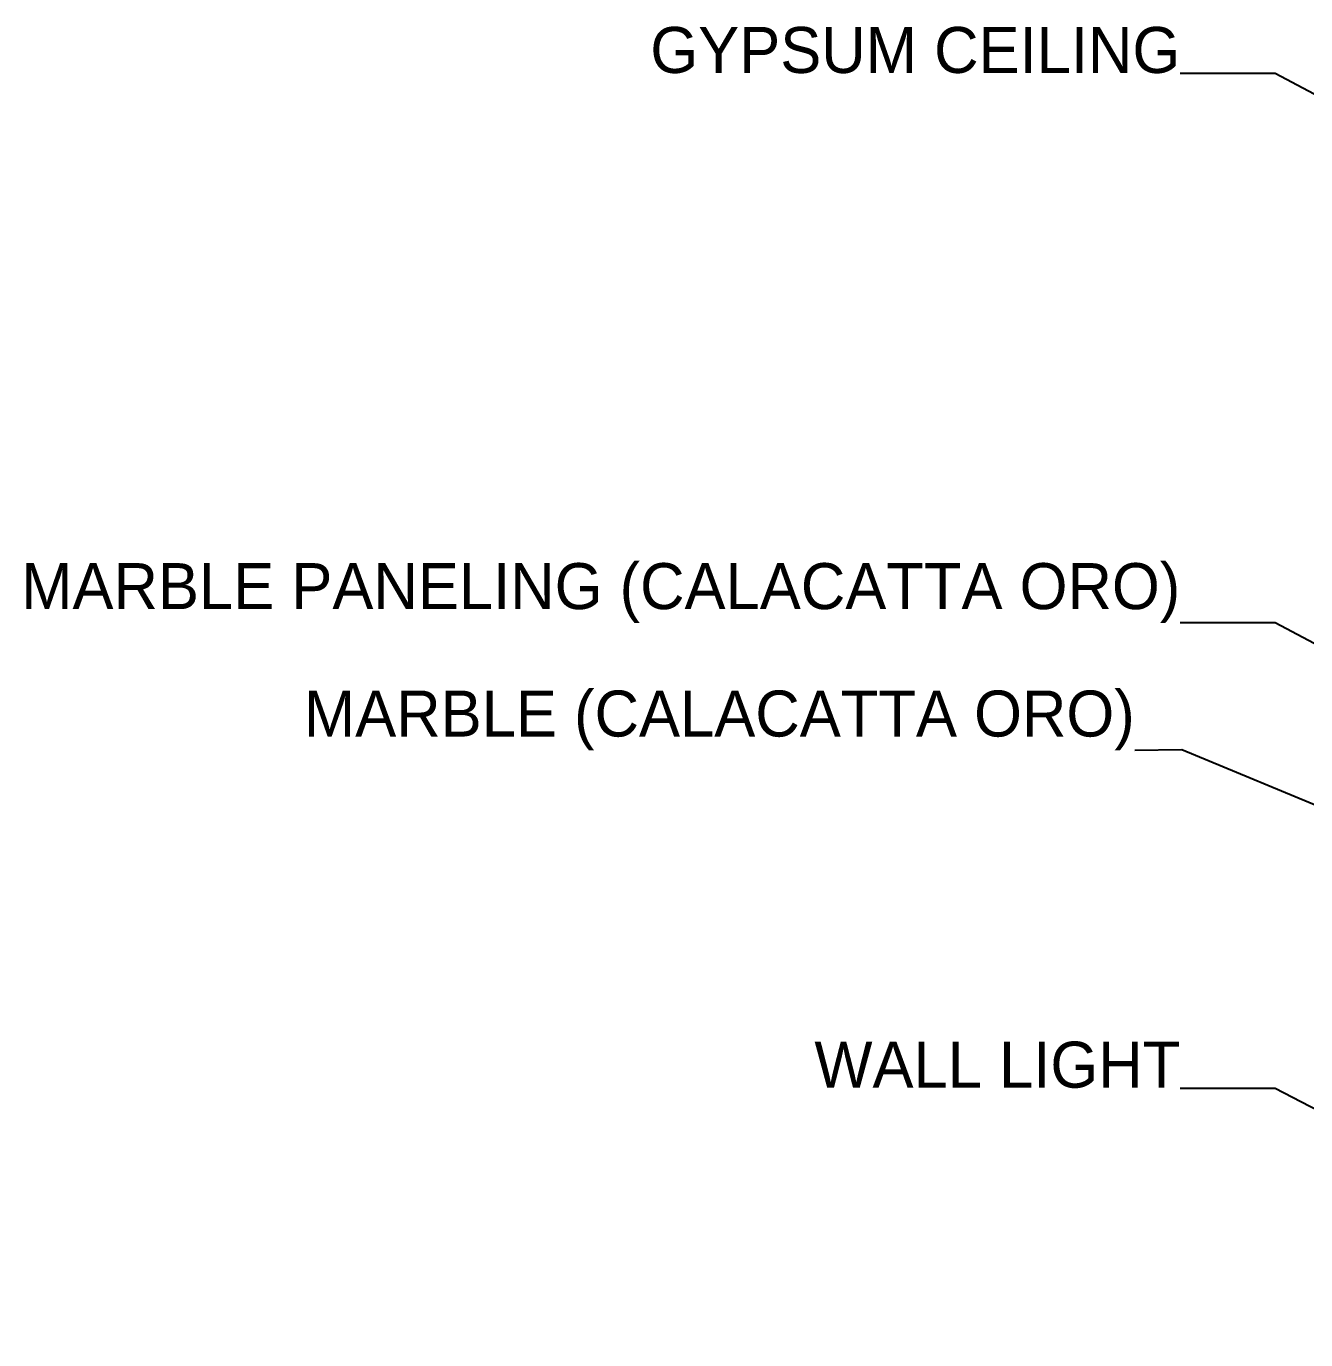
# Model space of a CAD drawing. Header units: inches. Extents: x 230831 to 416194, y 441295 to 526666.
# Drawn here: x 262169 to 264254, y 451299 to 453439 of the extents above; entities that cross this region are included whole.
import ezdxf

# ---------------------------------------------------------------- set-up
doc = ezdxf.new("R2010")
doc.units = ezdxf.units.IN
doc.header["$MEASUREMENT"] = 0
doc.layers.add('CQ SPOT DETAIL DIMENSION', color=9, linetype='Continuous')
doc.layers.add('CQ_callout', color=34, linetype='Continuous')
doc.styles.get("Standard").update_dxf_attribs({"font": 'arial.ttf'})
doc.dimstyles.get("Standard").update_dxf_attribs({"dimtxt": 0.18, "dimasz": 0.18, "dimexe": 0.18, "dimexo": 0.0625, "dimgap": 0.09, "dimtad": 0, "dimtih": 1, "dimtoh": 1, "dimdec": 4, "dimzin": 0, "dimdsep": 46, "dimtxsty": 'Standard', "dimcen": 0.09, "dimadec": 0, "dimazin": 0, "dimtfac": 1, "dimtdec": 4, "dimtofl": 0, "dimtmove": 0, "dimatfit": 3, "dimfxl": 1, "dimtolj": 1, "dimtzin": 0, "dimarcsym": 0})

msp = doc.modelspace()

# ---------------------------------------------------------------- texts
at = {"layer": 'CQ SPOT DETAIL DIMENSION', "color": 3, "char_height": 75, "attachment_point": 9}
for s, insert in [('{\\fCityBlueprint|b0|i0|c2|p2;GYPSUM CEILING}', (264049.707, 453361.847)), ('{\\fCityBlueprint|b0|i0|c2|p2;MARBLE PANELING (CALACATTA ORO)}', (264049.707, 452466.717)), ('{\\fCityBlueprint|b0|i0|c2|p2;MARBLE (CALACATTA ORO)}', (263975.49, 452259.082)), ('{\\fCityBlueprint|b0|i0|c2|p2;WALL LIGHT}', (264049.707, 451708.455))]:
    msp.add_mtext(s, dxfattribs=dict(at, insert=insert))

# ---------------------------------------------------------------- leaders
at = {"layer": 'CQ_callout', "annotation_type": 0, "has_hookline": 1, "hookline_direction": 1}
for points, text_width in [([(265255.656, 452802.694), (264204.485, 453361.847), (264049.797, 453361.847)], 598.412), ([(264876.633, 452111.909), (264204.485, 452466.717), (264049.797, 452466.717)], 1397.354), ([(264674.725, 452001.625), (264052.445, 452259.999), (263975.49, 452259.082)], 1007.97), ([(264977.336, 451303.833), (264204.485, 451708.455), (264049.797, 451708.455)], 429.359)]:
    msp.add_leader(points, dimstyle='Standard', override={"dimasz": 10, "dimldrblk": 'Dot', "dimfxl": 0.1, "dimarcsym": 2}, dxfattribs=dict(at, text_width=text_width))

doc.saveas('drawing.dxf')
